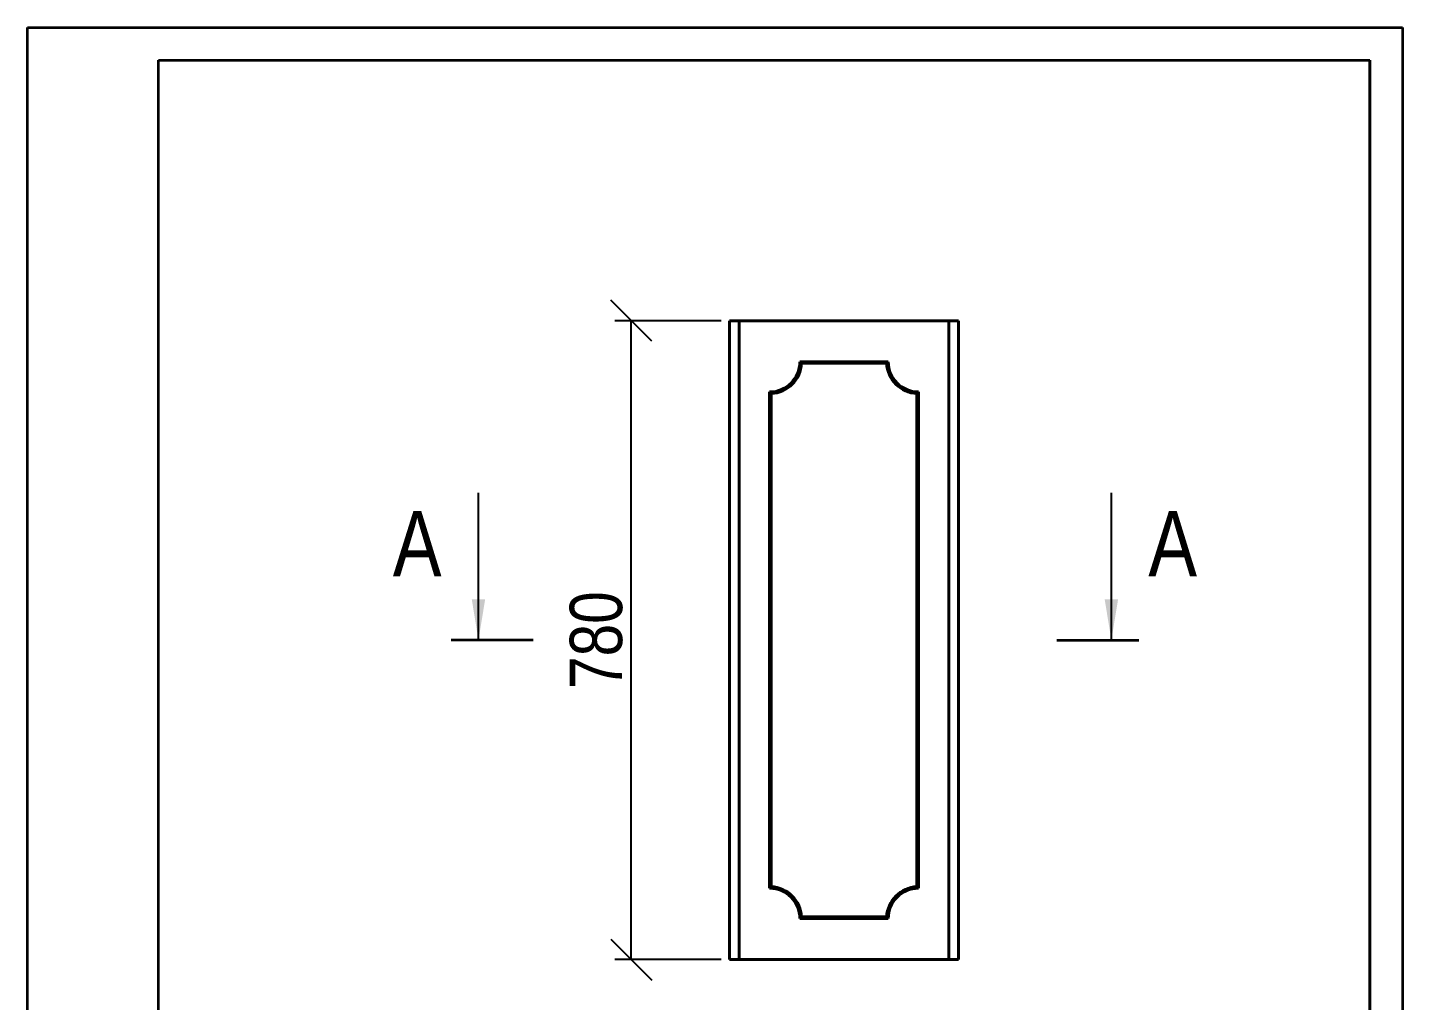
# Model space of a CAD drawing. Header units: millimetres. Extents: x 0 to 1680, y 0 to 2376.
# Drawn here: x 0 to 1680, y 1188 to 2376 of the extents above; entities that cross this region are included whole.
import ezdxf

# ---------------------------------------------------------------- set-up
doc = ezdxf.new("R2010")
doc.units = ezdxf.units.MM
doc.layers.get('0').update_dxf_attribs({"lineweight": 35})
doc.layers.add('Архио', color=252, linetype='Continuous', lineweight=40)
doc.layers.add('Размеры', color=5, linetype='Continuous', lineweight=9)
doc.styles.get("Standard").update_dxf_attribs({"font": 'ARIAL.TTF', "height": 5})
doc.styles.add('Размер', font='ARIAL.TTF', dxfattribs={"width": 0.8})
doc.dimstyles.new('M 1-1_h36_(M 1-2)', dxfattribs={"dimscale": 0.5, "dimtxt": 32, "dimasz": 25, "dimexe": 10, "dimexo": 5, "dimgap": 5, "dimtad": 1, "dimdec": 0, "dimtxsty": 'Размер', "dimblk": 'OBLIQUE', "dimcen": 2.5, "dimadec": 0, "dimazin": 0, "dimtfac": 1, "dimtdec": 0, "dimtmove": 0, "dimatfit": 3, "dimfxl": 0, "dimarcsym": 0})
doc.dimstyles.new('M 1-1_h36_(M 1-8)', dxfattribs={"dimscale": 2, "dimtxt": 32, "dimasz": 25, "dimexe": 10, "dimexo": 5, "dimgap": 5, "dimtad": 1, "dimdec": 0, "dimtxsty": 'Размер', "dimblk": 'OBLIQUE', "dimcen": 2.5, "dimadec": 0, "dimazin": 0, "dimtfac": 1, "dimtdec": 0, "dimtmove": 0, "dimatfit": 3, "dimfxl": 0, "dimarcsym": 0})

# ---------------------------------------------------------------- blocks, each defined once
blk = doc.blocks.new('A$C49AA496E')
for p, q in [((0, 0), (0, 297)), ((0, 297), (210, 297)), ((210, 297), (210, 0)), ((20, 5), (20, 292)), ((20, 292), (205, 292)), ((205, 292), (205, 5))]:
    blk.add_line(p, q)
blk = doc.blocks.new('_Oblique')
at = {"color": 0, "linetype": 'ByBlock', "lineweight": -2}
blk.add_line((-0.5, -0.5), (0.5, 0.5), dxfattribs=at)
blk = doc.blocks.new('*D13')
at = {"layer": 'Defpoints', "color": 0}
for p in [(737.7, 2018), (857.7, 2018), (857.7, 1238)]:
    blk.add_point(p, dxfattribs=at)
at = {"layer": 'Размеры', "color": 0, "lineweight": -2}
for p, q in [((847.7, 2018), (717.7, 2018)), ((737.7, 1238), (737.7, 2018)), ((847.7, 1238), (717.7, 1238))]:
    blk.add_line(p, q, dxfattribs=at)
at = {"layer": 'Размеры', "color": 0, "lineweight": -2, "xscale": 50, "yscale": 50, "zscale": 50}
for p, rotation in [((737.7, 2018), 90), ((737.7, 1238), 270)]:
    blk.add_blockref('_Oblique', p, dxfattribs=dict(at, rotation=rotation))
at = {"layer": 'Размеры', "color": 0, "insert": (695, 1628), "char_height": 64, "attachment_point": 5, "rotation": 90, "style": 'Размер'}
blk.add_mtext('780', dxfattribs=at)

msp = doc.modelspace()

# ---------------------------------------------------------------- linework, layer by layer
for p, q in [((617.7, 1628), (517.7, 1628)), ((1257.7, 1628), (1357.7, 1628))]:
    msp.add_line(p, q)
msp.add_lwpolyline([(1640, 160), (1640, 2336)])
at = {"layer": 'Архио'}
for p, q in [((857.7, 1238), (857.7, 2018)), ((857.7, 2018), (1137.7, 2018)), ((869.7, 2018), (869.7, 1238)), ((1125.7, 2018), (1125.7, 1238)), ((1137.7, 1238), (1137.7, 2018)), ((943.7, 1968), (997.7, 1968)), ((945.6, 1966), (997.7, 1966)), ((1051.7, 1968), (997.7, 1968)), ((1049.7, 1966), (997.7, 1966)), ((906.7, 1931), (906.7, 1325)), ((908.7, 1929), (908.7, 1326.9)), ((1086.7, 1929), (1086.7, 1326.9)), ((1088.7, 1931), (1088.7, 1325)), ((943.7, 1288), (997.7, 1288)), ((945.6, 1290), (997.7, 1290)), ((1049.7, 1290), (997.7, 1290)), ((1051.7, 1288), (997.7, 1288)), ((857.7, 1238), (1137.7, 1238))]:
    msp.add_line(p, q, dxfattribs=at)
for centre, radius, start, end in [((906.7, 1968), 37, 270, 0), ((906.7, 1968), 39, 272.9544, 357.0661), ((1088.7, 1968), 39, 182.9339, 267.0456), ((1088.7, 1968), 37, 180, 270), ((906.7, 1288), 37, 0, 90), ((906.7, 1288), 39, 2.9339, 87.0456), ((1088.7, 1288), 39, 92.9544, 177.0661), ((1088.7, 1288), 37, 90, 180)]:
    msp.add_arc(centre, radius, start, end, dxfattribs=at)

# ---------------------------------------------------------------- block references
at = {"xscale": 8, "yscale": 8, "zscale": 8}
msp.add_blockref('A$C49AA496E', (0, 0), dxfattribs=at)

# ---------------------------------------------------------------- texts
at = {"width": 0.8}
for p in [(446.3, 1705.8), (1369.4, 1705.8)]:
    msp.add_text('А', height=80, dxfattribs=at).set_placement(p)

# ---------------------------------------------------------------- dimensions: what is measured, and where the dimension line sits
at = {"layer": 'Размеры'}
dim = msp.add_linear_dim(base=(737.7, 2018), p1=(857.7, 1238), p2=(857.7, 2018), angle=90, dimstyle='M 1-1_h36_(M 1-8)', dxfattribs=at)
dim.commit()
dim.dimension.update_dxf_attribs({"geometry": '*D13', "text_midpoint": (695, 1628)})

# ---------------------------------------------------------------- leaders
for points in [[(551, 1628), (551, 1808)], [(1324.3, 1628), (1324.3, 1808)]]:
    msp.add_leader(points, dimstyle='M 1-1_h36_(M 1-2)', override={"dimasz": 100})

doc.saveas('drawing.dxf')
